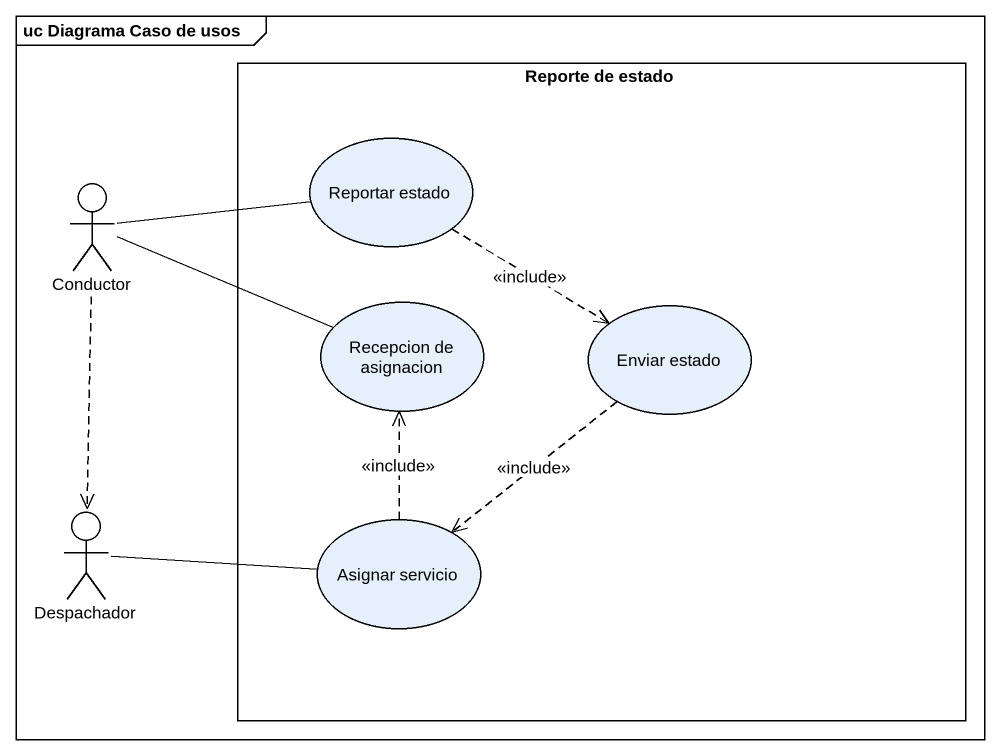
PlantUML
@startuml
mainframe uc Diagrama Caso de usos
rectangle "Reporte de estado" as Reporte_de_estado {
  usecase "Reportar estado" as Reportar_estado
  usecase "Recepcion de asignacion" as Recepcion_de_asignacion
  usecase "Enviar estado" as Enviar_estado
  usecase "Asignar servicio" as Asignar_servicio
}
actor Conductor
actor Despachador
Reportar_estado ..> Enviar_estado : <<include>>
Conductor -right- Reportar_estado
Conductor -right- Recepcion_de_asignacion
Conductor ..> Despachador
Enviar_estado ..> Asignar_servicio : <<include>>
Despachador -right- Asignar_servicio
Asignar_servicio .up.> Recepcion_de_asignacion : <<include>>
@enduml
